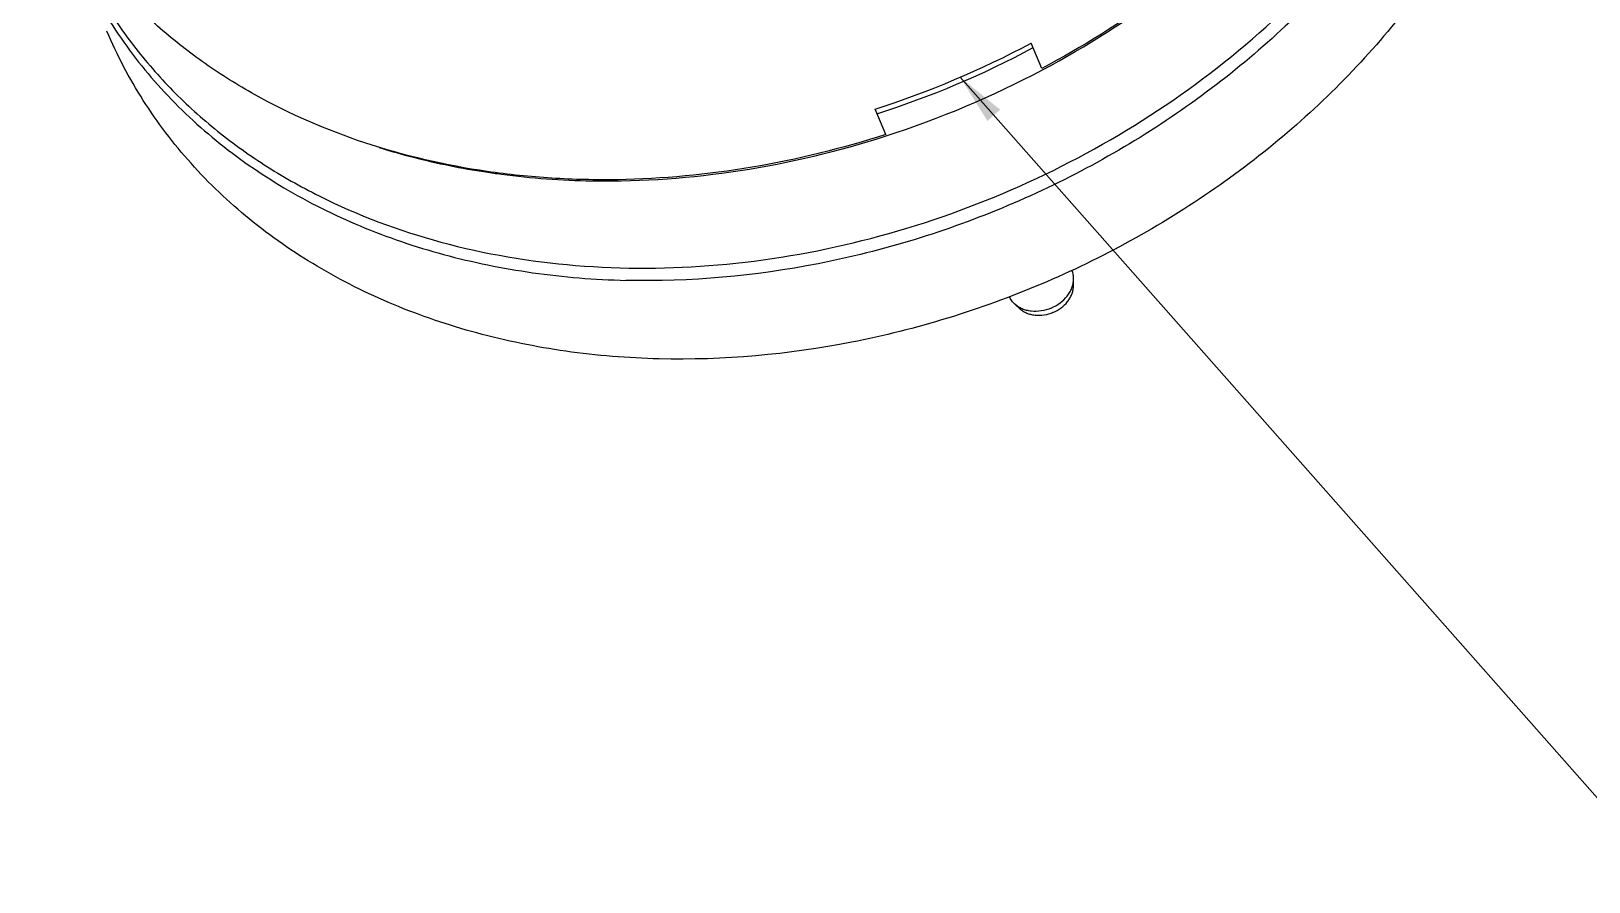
# Model space of a CAD drawing. Header units: millimetres. Extents: x 0 to 420, y 0 to 297.
# Drawn here: x 217.5 to 309.5, y 152.8 to 203.1 of the extents above; entities that cross this region are included whole.
import ezdxf

# ---------------------------------------------------------------- set-up
doc = ezdxf.new("R2010")
doc.units = ezdxf.units.MM
doc.header["$LTSCALE"] = 23.1
doc.layers.get('0').update_dxf_attribs({"linetype": 'CONTINUOUS'})
for name, color, linetype in [('7_ALL_FEATURES', 7, 'CONTINUOUS'), ('AXIS', 7, 'CONTINUOUS'), ('NOTE', 7, 'CONTINUOUS')]:
    doc.layers.add(name, color=color, linetype=linetype)
doc.styles.get("Standard").update_dxf_attribs({"font": 'txt', "width": 0.8})
doc.dimstyles.get("Standard").update_dxf_attribs({"dimtxt": 3, "dimasz": 3, "dimexe": 2, "dimexo": 2, "dimtad": 1, "dimdsep": 46, "dimtxsty": 'STANDARD', "dimblk": '_FILLED', "dimblk1": '_FILLED', "dimblk2": '_FILLED', "dimcen": 0.09, "dimadec": 0, "dimazin": 0, "dimtol": 1, "dimtp": 0.01, "dimtm": 0.01, "dimtfac": 1, "dimtofl": 0, "dimtmove": 0, "dimatfit": 3, "dimldrblk": '_FILLED', "dimfxl": 1, "dimtolj": 1, "dimarcsym": 0})

# ---------------------------------------------------------------- blocks, each defined once
blk = doc.blocks.new('_FILLED')
at = {"color": 0, "linetype": 'BYBLOCK'}
blk.add_solid([(0, 0), (-1, 0.167), (-1, -0.167)], dxfattribs=at)

msp = doc.modelspace()

# ---------------------------------------------------------------- linework, layer by layer
at = {"color": 7, "linetype": 'CONTINUOUS'}
for p, q in [((279.074, 187.984), (279.087, 188.408)), ((275.932, 186.656), (275.619, 186.942))]:
    msp.add_line(p, q, dxfattribs=at)
for points, knots in [([(219.968, 208.361), (220.415, 207.303), (221.447, 205.235), (223.378, 202.337), (225.674, 199.667), (228.313, 197.251), (231.269, 195.112), (235.641, 192.63), (241.773, 190.34), (249.759, 188.992), (258.167, 189.045), (266.681, 190.493), (274.984, 193.278), (282.767, 197.294), (289.737, 202.393), (295.633, 208.387), (300.23, 215.055), (302.86, 221.049), (304.125, 225.915), (304.65, 229.526), (304.756, 233.102), (304.44, 236.61), (303.707, 240.013), (302.942, 242.195), (302.495, 243.253)], [0, 0, 0, 0, 0.027385, 0.054945, 0.082817, 0.111147, 0.140048, 0.169607, 0.230816, 0.294955, 0.361686, 0.430335, 0.5, 0.569665, 0.638314, 0.705045, 0.769184, 0.830393, 0.859952, 0.888853, 0.917183, 0.945055, 0.972615, 1, 1, 1, 1]), ([(304.882, 238.121), (305.181, 237.412), (305.722, 235.968), (306.351, 233.737), (306.796, 231.449), (307.142, 228.322), (307.099, 224.308), (306.435, 220.299), (305.547, 217.108), (304.402, 213.888), (302.519, 209.927), (299.613, 205.401), (296.092, 201.136), (292.017, 197.205), (285.911, 192.475), (279.026, 188.701), (271.675, 186.028), (264.187, 184.147), (258.4, 183.624), (254.598, 183.718)], [0, 0, 0, 0, 0.026724, 0.053519, 0.080456, 0.107601, 0.162711, 0.219305, 0.248271, 0.277701, 0.33797, 0.400153, 0.46413, 0.529675, 0.596471, 0.732074, 0.800189, 0.867857, 1, 1, 1, 1]), ([(254.598, 183.718), (252.757, 183.763), (249.128, 184.056), (243.857, 185.125), (238.914, 186.801), (234.386, 189.058), (230.35, 191.859), (227.44, 194.625), (225.439, 197.052), (224.108, 198.965), (222.945, 200.97), (222.286, 202.365), (221.986, 203.073)], [0, 0, 0, 0, 0.13785, 0.271837, 0.4017, 0.527452, 0.649398, 0.768147, 0.826638, 0.88468, 0.942417, 1, 1, 1, 1]), ([(279.087, 188.408), (279.09, 188.5), (279.077, 188.683), (279.024, 188.858), (278.989, 188.941)], [0, 0, 0, 0, 0.504453, 1, 1, 1, 1]), ([(277.757, 186.719), (277.944, 186.798), (278.294, 186.998), (278.653, 187.342), (278.868, 187.657), (278.987, 187.902), (279.063, 188.153), (279.084, 188.324), (279.087, 188.408)], [0, 0, 0, 0, 0.268898, 0.528524, 0.652928, 0.772906, 0.888453, 1, 1, 1, 1]), ([(277.869, 186.454), (278.039, 186.526), (278.356, 186.706), (278.682, 187.018), (278.876, 187.304), (278.984, 187.526), (279.053, 187.753), (279.072, 187.908), (279.074, 187.985)], [0, 0, 0, 0, 0.268903, 0.528526, 0.65293, 0.772908, 0.888454, 1, 1, 1, 1]), ([(275.619, 186.942), (275.551, 187.004), (275.43, 187.141), (275.34, 187.301), (275.305, 187.384)], [0, 0, 0, 0, 0.504453, 1, 1, 1, 1]), ([(277.757, 186.719), (277.57, 186.64), (277.184, 186.528), (276.686, 186.51), (276.31, 186.575), (276.052, 186.661), (275.818, 186.781), (275.681, 186.885), (275.619, 186.942)], [0, 0, 0, 0, 0.268898, 0.528524, 0.652928, 0.772906, 0.888453, 1, 1, 1, 1]), ([(277.869, 186.454), (277.7, 186.382), (277.35, 186.281), (276.899, 186.265), (276.558, 186.323), (276.324, 186.401), (276.112, 186.51), (275.988, 186.604), (275.932, 186.656)], [0, 0, 0, 0, 0.268903, 0.528526, 0.65293, 0.772908, 0.888454, 1, 1, 1, 1])]:
    msp.add_open_spline(points, degree=3, knots=knots, dxfattribs=at)
at = {"layer": '7_ALL_FEATURES', "color": 7, "linetype": 'CONTINUOUS'}
for p, q in [((277.203, 200.87), (276.573, 202.359)), ((267.992, 196.976), (267.363, 198.464)), ((250.637, 194.237), (250.737, 194.235))]:
    msp.add_line(p, q, dxfattribs=at)
for centre, radius, start, end in [((249.715, 253.045), 57.363, 287.91785, 297.91877), ((250.825, 250.419), 54.81, 287.66249, 298.17413), ((250.461, 251.281), 57.155, 287.88727, 297.94935), ((250.251, 235.321), 40.978, 252.69039, 255.65063), ((250.795, 237.461), 43.186, 255.6556, 261.44834), ((251.16, 239.604), 45.359, 261.39461, 262.56368), ((251.388, 241.48), 47.25, 262.58331, 269.08855)]:
    msp.add_arc(centre, radius, start, end, dxfattribs=at)
for points, knots in [([(300.403, 248.713), (300.821, 247.725), (301.543, 245.694), (302.269, 242.532), (302.633, 239.274), (302.632, 235.951), (302.267, 232.59), (301.29, 228.048), (299.151, 222.411), (295.965, 217.148), (292.832, 213.177), (289.267, 209.337), (284.17, 204.995), (279.598, 202.14), (277.203, 200.87)], [0, 0, 0, 0, 0.05525, 0.110801, 0.1669, 0.223807, 0.28173, 0.340835, 0.462877, 0.590456, 0.656288, 0.723313, 0.86026, 1, 1, 1, 1]), ([(267.992, 196.976), (265.412, 196.142), (260.179, 194.852), (253.513, 194.22), (248.275, 194.338), (243.244, 194.857), (237.248, 196.239), (231.714, 198.632), (227.775, 201.095), (225.11, 203.175), (222.725, 205.49), (220.642, 208.02), (218.879, 210.745), (217.925, 212.678), (217.508, 213.665)], [0, 0, 0, 0, 0.13974, 0.276687, 0.343712, 0.409544, 0.537123, 0.659165, 0.71827, 0.776193, 0.8331, 0.889199, 0.94475, 1, 1, 1, 1]), ([(277.249, 200.792), (279.861, 202.178), (284.82, 205.327), (289.209, 209.236), (291.19, 211.338)], [0, 0, 0, 0, 0.505845, 1, 1, 1, 1]), ([(250.737, 194.235), (253.626, 194.192), (259.488, 194.617), (265.201, 195.98), (268.016, 196.888)], [0, 0, 0, 0, 0.494155, 1, 1, 1, 1])]:
    msp.add_open_spline(points, degree=3, knots=knots, dxfattribs=at)
at = {"layer": 'AXIS', "color": 7, "linetype": 'CONTINUOUS'}
for points, knots in [([(302.921, 242.758), (303.221, 242.05), (303.761, 240.605), (304.39, 238.374), (304.835, 236.086), (305.181, 232.96), (305.138, 228.946), (304.474, 224.936), (303.586, 221.745), (302.441, 218.525), (300.558, 214.565), (297.652, 210.038), (294.132, 205.774), (290.056, 201.843), (283.95, 197.113), (277.065, 193.339), (269.714, 190.666), (262.226, 188.785), (256.439, 188.261), (252.637, 188.355)], [0, 0, 0, 0, 0.026724, 0.053519, 0.080456, 0.1076, 0.162711, 0.219305, 0.24827, 0.2777, 0.337969, 0.400151, 0.464129, 0.529673, 0.596469, 0.732072, 0.800187, 0.867855, 1, 1, 1, 1]), ([(220.025, 207.711), (220.325, 207.003), (220.984, 205.608), (222.147, 203.602), (223.478, 201.69), (225.479, 199.263), (228.389, 196.497), (232.425, 193.696), (236.953, 191.439), (241.896, 189.763), (247.167, 188.694), (250.796, 188.401), (252.637, 188.355)], [0, 0, 0, 0, 0.057582, 0.115319, 0.173361, 0.231851, 0.3506, 0.472545, 0.598296, 0.728158, 0.862144, 1, 1, 1, 1])]:
    msp.add_open_spline(points, degree=3, knots=knots, dxfattribs=at)

# ---------------------------------------------------------------- leaders
at = {"layer": 'NOTE', "color": 2, "linetype": 'CONTINUOUS'}
msp.add_leader([(272.384, 200.352), (314.384, 152.832), (319.384, 152.832)], dimstyle='STANDARD', override={"dimtad": 0}, dxfattribs=at)

doc.saveas('drawing.dxf')
